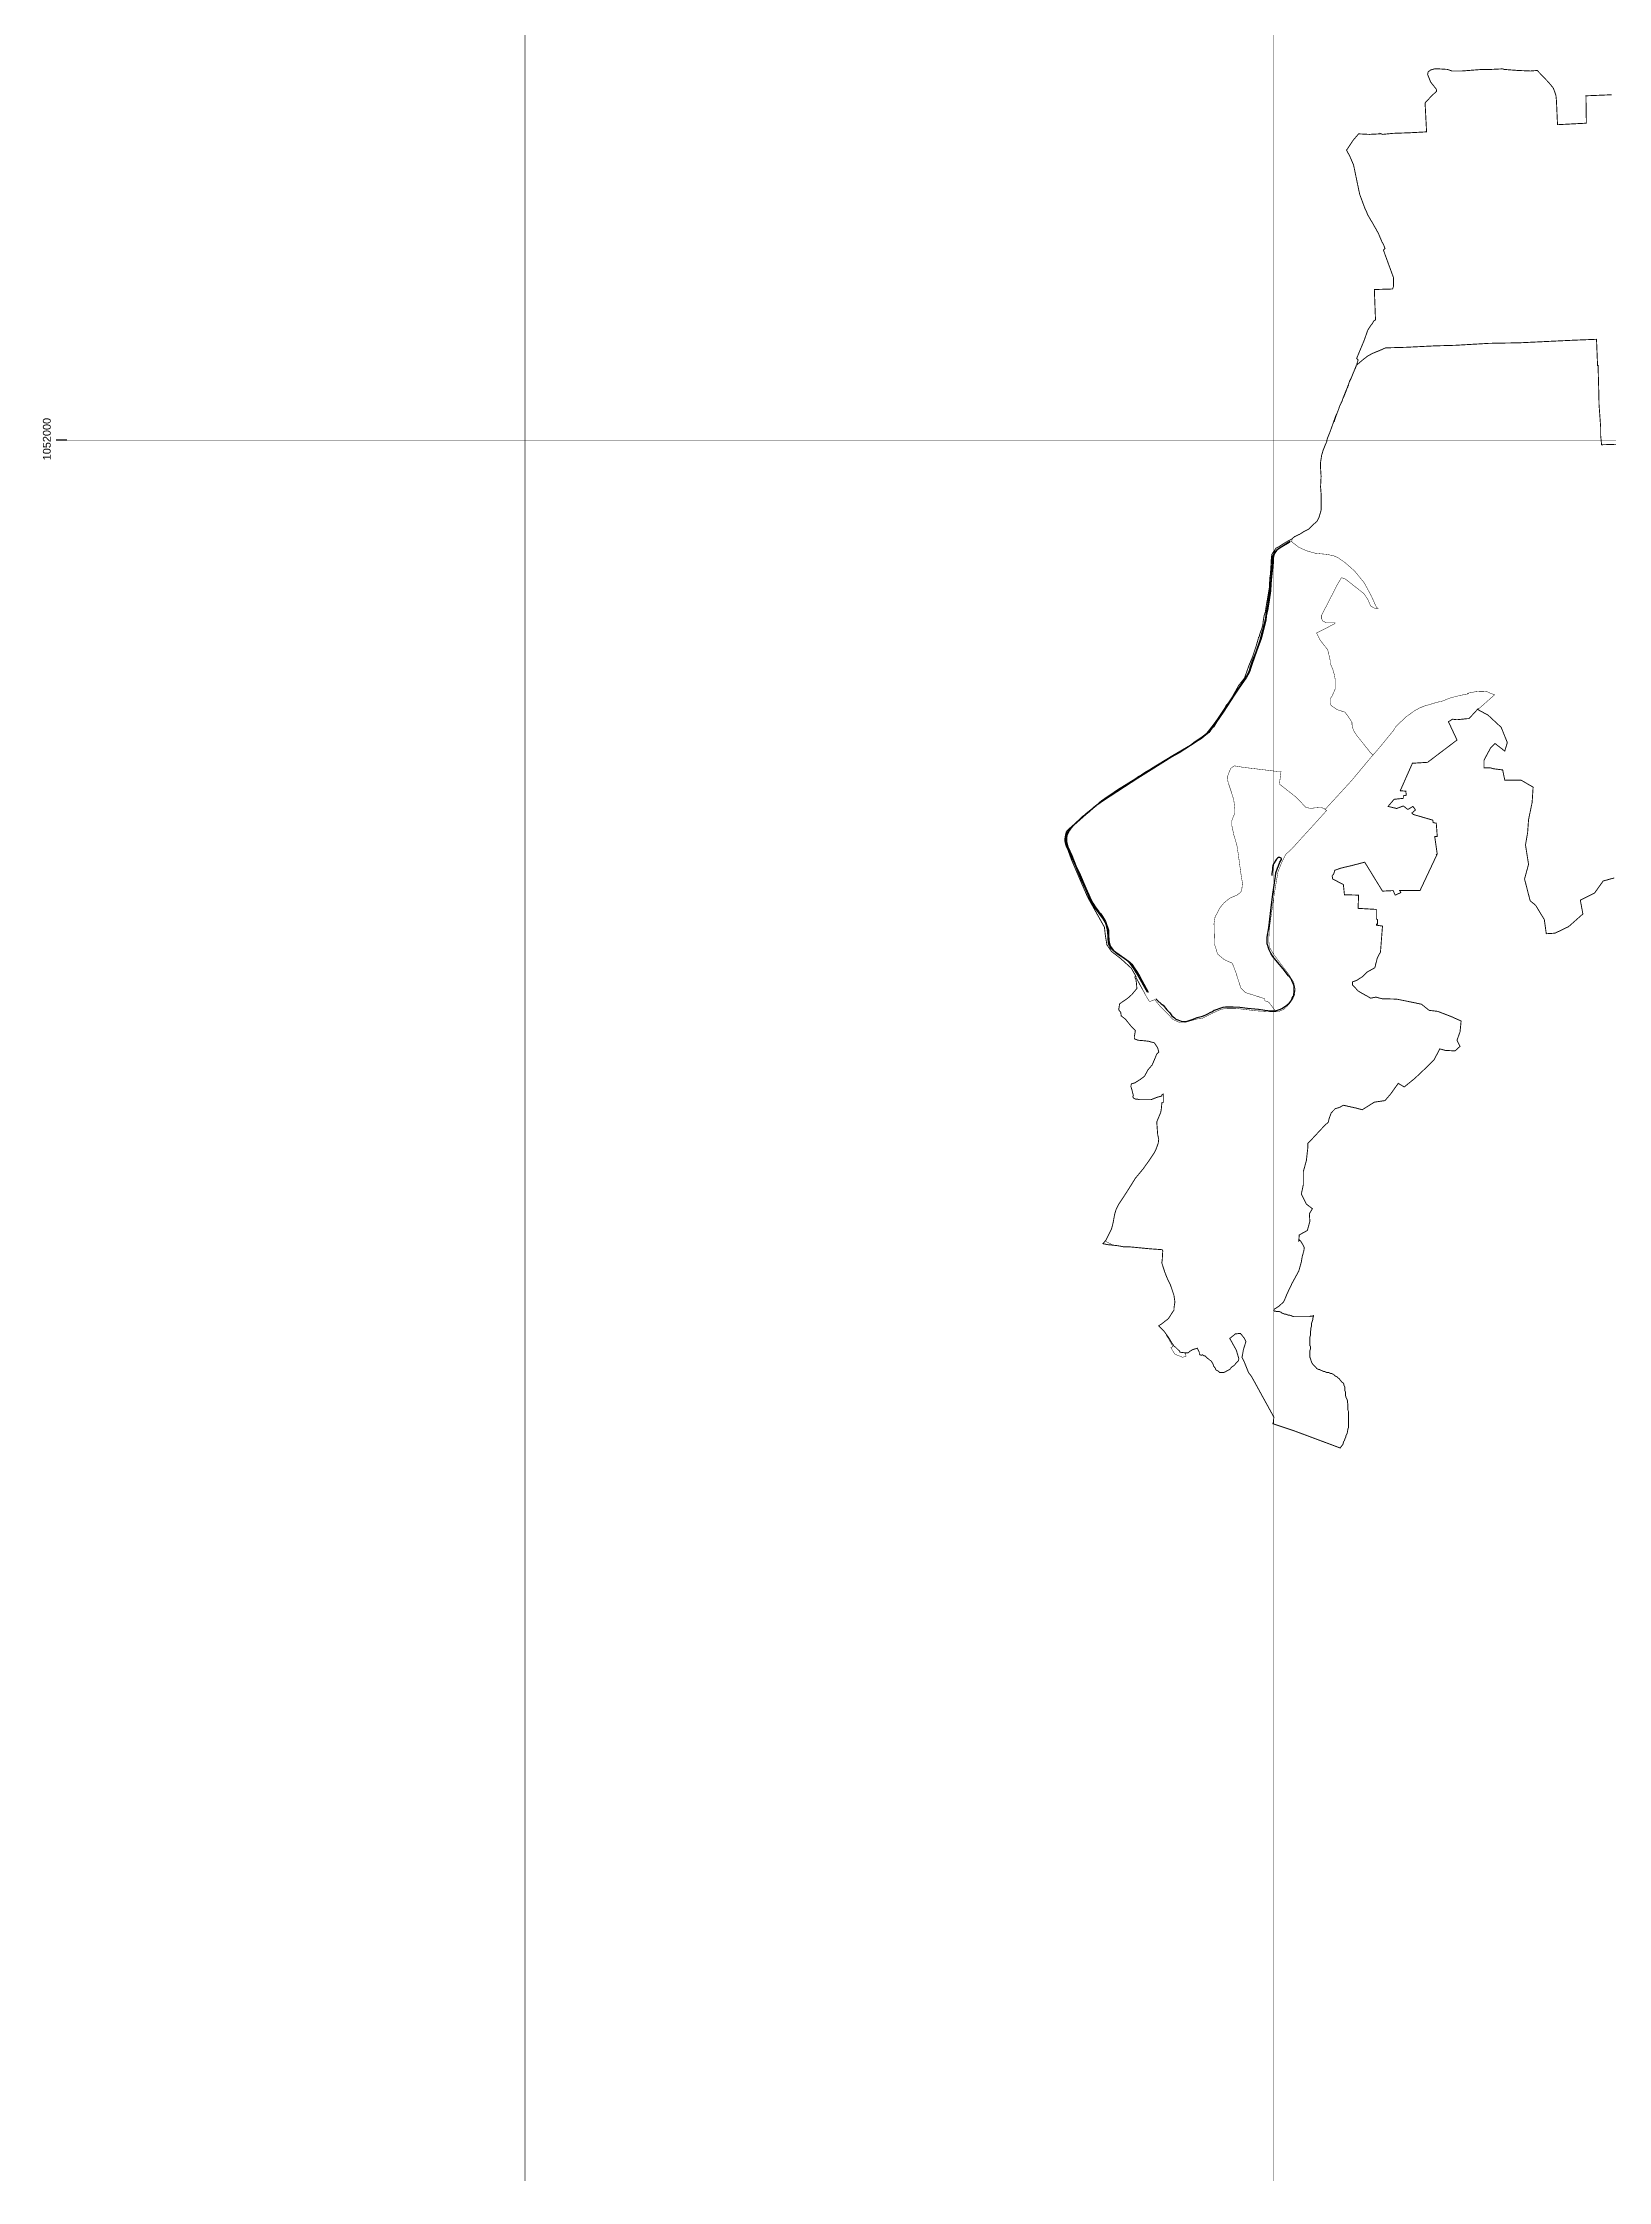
# Model space of a CAD drawing. Header units: millimetres. Extents: x -3588 to 75209, y -3737 to 38254.
# Drawn here: x -3244 to 937, y 14444 to 20156 of the extents above; entities that cross this region are included whole.
import ezdxf

# ---------------------------------------------------------------- set-up
doc = ezdxf.new("R2010")
doc.units = ezdxf.units.MM
for name, color, linetype in [('H', 250, 'Continuous'), ('P', 253, 'Continuous'), ('T', 7, 'Continuous')]:
    doc.layers.add(name, color=color, linetype=linetype)

msp = doc.modelspace()

# ---------------------------------------------------------------- hatches: boundary and pattern name
at = {"layer": 'H', "linetype": 'Continuous'}
msp.add_hatch(color=256, dxfattribs=at).paths.add_polyline_path([(-454.484, 18097.154), (-458.437, 18094.338), (-473.401, 18080.782), (-489.484, 18066.107), (-499.087, 18056.505), (-501.903, 18052.552), (-507.265, 18042.966), (-508.689, 18039.013), (-509.809, 18032.227), (-509.809, 18028.002), (-509.809, 18022.641), (-508.689, 18018.688), (-505.856, 18007.677), (-495.134, 17984.808), (-484.123, 17957.714), (-473.401, 17933.148), (-458.437, 17897.86), (-450.243, 17880.368), (-443.474, 17865.404), (-439.521, 17857.211), (-432.751, 17847.896), (-423.149, 17834.357), (-419.196, 17830.116), (-413.835, 17822.21), (-405.641, 17808.655), (-402.824, 17800.477), (-400.28, 17793.708), (-397.463, 17785.514), (-397.463, 17773.383), (-396.055, 17758.42), (-394.63, 17748.817), (-392.102, 17742.048), (-387.861, 17735.262), (-383.908, 17731.309), (-353.981, 17709.576), (-340.442, 17700.262), (-335.081, 17694.613), (-328.295, 17685.299), (-322.934, 17675.696), (-314.756, 17662.157), (-291.887, 17620.1), (-293.007, 17620.1), (-322.934, 17671.759), (-331.128, 17685.299), (-339.306, 17696.021), (-346.091, 17702.807), (-359.63, 17712.409), (-373.185, 17721.723), (-385.316, 17731.309), (-389.269, 17735.262), (-393.51, 17740.912), (-396.055, 17747.681), (-397.463, 17754.467), (-398.871, 17761.236), (-398.871, 17770.55), (-400.28, 17786.922), (-402.824, 17797.645), (-405.641, 17805.839), (-411.002, 17815.441), (-416.38, 17822.21), (-424.557, 17832.933), (-431.327, 17841.127), (-434.16, 17846.488), (-436.704, 17850.441), (-440.929, 17856.09), (-444.882, 17862.86), (-448.835, 17873.582), (-458.437, 17895.331), (-469.16, 17919.593), (-480.17, 17945.295), (-484.123, 17956.306), (-493.725, 17976.63), (-503.04, 17996.955), (-505.856, 18006.269), (-509.809, 18015.855), (-511.218, 18022.641), (-511.218, 18028.002), (-511.218, 18033.363), (-509.809, 18041.541), (-505.856, 18049.735), (-503.04, 18053.688), (-499.087, 18059.337), (-482.715, 18074.013), (-474.809, 18080.782), (-458.437, 18095.746), (-457.029, 18097.154), (-429.919, 18118.903), (-414.955, 18132.442), (-407.065, 18137.804), (-382.5, 18154.175), (-373.185, 18160.961), (-324.342, 18190.6), (-317.573, 18195.961), (-297.248, 18206.972), (-282.284, 18217.694), (-225.263, 18251.574), (-177.844, 18280.077), (-165.697, 18289.679), (-150.734, 18298.993), (-131.834, 18313.956), (-118.278, 18328.92), (-108.964, 18343.883), (-91.184, 18370.978), (-61.545, 18414.172), (-47.99, 18434.496), (-28.786, 18462.999), (-23.424, 18473.738), (-20.896, 18479.371), (-18.063, 18488.685), (-12.702, 18505.073), (-3.1, 18529.334), (7.623, 18560.67), (12.984, 18580.994), (17.225, 18595.686), (22.586, 18618.827), (23.995, 18628.429), (25.403, 18637.744), (26.539, 18645.921), (27.948, 18652.707), (32.189, 18681.21), (33.309, 18696.173), (36.141, 18715.09), (37.55, 18724.404), (38.958, 18746.137), (40.078, 18767.87), (40.078, 18777.472), (41.503, 18785.378), (44.319, 18791.027), (48.272, 18797.797), (53.634, 18803.158), (83.56, 18822.074), (86.377, 18823.483), (87.513, 18823.483), (86.377, 18822.074), (84.969, 18820.666), (66.052, 18809.944), (52.513, 18800.341), (46.864, 18793.556), (44.319, 18786.786), (42.911, 18784.242), (41.503, 18776.064), (41.503, 18771.823), (40.078, 18755.739), (38.958, 18737.959), (37.55, 18720.451), (36.141, 18709.728), (34.717, 18691.932), (30.764, 18662.293), (27.948, 18645.921), (27.948, 18644.513), (23.995, 18625.597), (22.586, 18613.466), (18.633, 18595.686), (11.864, 18571.408), (9.031, 18561.806), (0.853, 18540.345), (-7.341, 18515.795), (-15.246, 18492.926), (-18.063, 18484.748), (-19.471, 18480.507), (-22.016, 18473.738), (-28.786, 18461.591), (-50.535, 18429.135), (-61.545, 18412.763), (-91.184, 18368.161), (-108.964, 18342.475), (-114.325, 18332.873), (-116.87, 18328.92), (-125.048, 18319.318), (-129.289, 18313.956), (-142.844, 18303.234), (-149.614, 18297.585), (-157.519, 18292.223), (-177.844, 18278.668), (-209.179, 18259.752), (-228.08, 18249.029), (-283.693, 18213.741), (-318.981, 18192.008), (-411.002, 18132.442), (-425.966, 18121.432), (-431.327, 18117.479), (-454.484, 18097.154), (-454.484, 18097.154)])

# ---------------------------------------------------------------- linework, layer by layer
at = {"layer": 'P'}
for points, const_width in [([(-1955.969, 14444.355), (-1955.969, 23770.582)], 1.2), ([(44.031, 14444.355), (44.031, 23770.582)], 1.2), ([(946.513, 20017.28), (877.633, 20014.463), (878.769, 19941.342), (850.538, 19939.934), (803.103, 19937.389), (801.695, 19937.389), (798.878, 20000.908), (797.47, 20015.871), (790.685, 20034.788), (778.554, 20049.751), (747.507, 20082.207), (729.71, 20080.798), (695.847, 20082.207), (676.93, 20083.615), (659.422, 20085.023), (654.061, 20086.448), (625.558, 20085.023), (600.993, 20085.023), (546.788, 20080.798), (519.694, 20080.798), (515.741, 20082.207), (507.547, 20085.023), (484.694, 20086.448), (473.683, 20086.448), (462.96, 20083.615), (456.175, 20078.254), (454.767, 20071.484), (462.96, 20051.16), (477.908, 20032.243), (479.044, 20026.594), (466.897, 20015.871), (447.997, 19995.547), (451.95, 19918.201), (431.625, 19917.064), (404.515, 19915.656), (362.745, 19914.248), (334.227, 19911.415), (327.457, 19914.248), (327.457, 19912.839), (298.938, 19911.415), (270.436, 19912.839), (255.472, 19895.331), (239.389, 19870.766), (237.964, 19869.645), (246.158, 19854.682), (256.881, 19830.116), (262.242, 19804.43), (273.252, 19751.65), (286.808, 19714.954), (293.577, 19700.278), (293.577, 19698.854), (302.891, 19682.482), (307.132, 19675.712), (323.216, 19647.194), (332.818, 19624.34), (336.771, 19617.555), (341.012, 19606.544), (336.771, 19602.607), (341.012, 19590.461), (363.865, 19528.078), (363.865, 19506.345), (361.337, 19498.439), (312.494, 19497.031), (315.31, 19422.502), (315.31, 19415.732), (311.085, 19412.899), (307.132, 19406.13), (301.771, 19399.36), (294.986, 19388.622), (285.399, 19361.528), (265.075, 19312.684), (269.027, 19308.731), (265.075, 19295.192), (263.65, 19293.784), (263.65, 19292.359), (259.713, 19282.773), (258.289, 19278.82), (256.881, 19275.988), (251.519, 19262.449), (247.278, 19254.543), (244.75, 19247.757), (243.326, 19242.124), (241.917, 19239.579), (239.389, 19232.81), (236.556, 19224.616), (233.739, 19217.846), (231.195, 19211.061), (228.378, 19205.699), (225.833, 19197.521), (224.425, 19196.113), (223.001, 19192.16), (219.064, 19183.966), (217.64, 19178.605), (212.278, 19165.05), (209.462, 19159.689), (204.1, 19144.725), (194.498, 19117.631), (186.304, 19097.306), (185.184, 19090.537), (180.943, 19080.934), (175.582, 19067.379), (171.629, 19053.84), (168.812, 19034.924), (168.812, 19019.96), (170.221, 18998.227), (168.812, 18969.997), (170.221, 18952.217), (170.221, 18923.698), (170.221, 18907.614), (164.859, 18888.698), (159.21, 18877.687), (148.488, 18868.373), (137.765, 18857.363), (124.21, 18850.593), (111.791, 18842.399), (110.655, 18842.399), (99.644, 18837.038), (91.466, 18830.268), (83.56, 18826.315), (70.005, 18818.121), (57.586, 18809.944), (49.681, 18805.991), (44.031, 18797.797), (38.67, 18789.619), (37.262, 18777.472), (36.141, 18755.739), (34.717, 18735.414), (33.309, 18727.22), (31.9, 18700.126), (29.356, 18684.042), (23.707, 18651.571), (21.178, 18635.199), (18.345, 18627.021), (15.817, 18612.058), (14.392, 18599.911), (11.576, 18590.597), (6.215, 18575.633), (4.806, 18568.864), (3.382, 18568.864), (2.262, 18563.502), (-1.979, 18548.539), (-7.341, 18532.167), (-12.702, 18516.067), (-22.304, 18492.926), (-29.074, 18474.01), (-34.435, 18459.046), (-49.398, 18440.146), (-68.315, 18406.266), (-80.446, 18387.35), (-81.87, 18388.486), (-88.639, 18376.339), (-99.362, 18360.255), (-111.781, 18342.475), (-123.928, 18326.375), (-134.65, 18312.82), (-153.567, 18295.04), (-178.116, 18280.077), (-199.865, 18266.537), (-222.719, 18254.391), (-232.321, 18247.621), (-283.693, 18216.574), (-298.656, 18208.38), (-320.389, 18193.417), (-336.489, 18182.694), (-379.955, 18154.175), (-394.919, 18144.589), (-407.065, 18136.683), (-422.013, 18125.673), (-438.113, 18113.526), (-453.076, 18098.579), (-478.762, 18078.254)], 2.417), ([(-514.05, 18030.819), (-512.626, 18039.013), (-510.097, 18049.735), (-503.312, 18056.505), (-493.725, 18063.29), (-478.762, 18078.254), (-468.04, 18089.248), (-453.076, 18098.579), (-438.113, 18113.526), (-422.013, 18125.673), (-407.065, 18136.683), (-394.919, 18144.589), (-379.955, 18154.175), (-336.489, 18182.694), (-320.389, 18193.417), (-298.656, 18208.38), (-283.693, 18216.574), (-232.321, 18247.621), (-222.719, 18254.391), (-199.865, 18266.537), (-178.116, 18280.077), (-153.567, 18295.04), (-134.65, 18312.82), (-123.928, 18326.375), (-111.781, 18342.475), (-99.362, 18360.255), (-88.639, 18376.339), (-81.87, 18388.486), (-80.446, 18387.35), (-68.315, 18406.266), (-49.398, 18440.146), (-34.435, 18459.046), (-29.074, 18474.01), (-22.304, 18492.926), (-12.702, 18516.067), (-7.341, 18532.167), (-1.979, 18548.539), (2.262, 18563.502), (3.382, 18568.864), (4.806, 18568.864), (6.215, 18575.633), (11.576, 18590.597), (14.392, 18599.911), (15.817, 18612.058), (18.345, 18627.021), (21.178, 18635.199), (23.707, 18651.571), (29.356, 18684.042), (31.9, 18700.126), (33.309, 18727.22), (34.717, 18735.414), (36.141, 18755.739), (37.262, 18777.472), (38.67, 18789.619), (44.031, 18797.797), (49.681, 18805.991), (57.586, 18809.944), (70.005, 18818.121), (83.56, 18826.315), (91.466, 18830.268), (99.644, 18837.038), (110.655, 18842.399), (111.791, 18842.399), (124.21, 18850.593), (137.765, 18857.363), (148.488, 18868.373), (159.21, 18877.687), (164.859, 18888.698), (170.221, 18907.614), (170.221, 18923.698), (170.221, 18952.217), (168.812, 18969.997), (170.221, 18998.227), (168.812, 19019.96), (168.812, 19034.924), (171.629, 19053.84), (175.582, 19067.379), (180.943, 19080.934), (185.184, 19090.537), (186.304, 19097.306), (194.498, 19117.631), (204.1, 19144.725), (205.509, 19144.725), (208.053, 19152.919), (212.278, 19165.05), (217.64, 19178.605), (219.064, 19183.966), (223.001, 19192.16), (225.833, 19197.521), (228.378, 19205.699), (233.739, 19219.255), (239.389, 19232.81), (241.917, 19236.763), (241.917, 19239.579), (243.326, 19240.988), (243.326, 19242.124), (244.75, 19247.757), (250.111, 19258.496), (251.519, 19262.449), (254.064, 19269.218), (256.881, 19275.988), (258.289, 19278.82), (259.713, 19282.773), (263.65, 19290.951), (263.65, 19292.359), (263.65, 19293.784), (265.075, 19295.192), (281.158, 19308.731), (294.986, 19319.47), (307.132, 19326.239), (327.457, 19334.433), (342.421, 19341.203), (395.201, 19342.611), (475.091, 19346.564), (527.872, 19347.972), (620.181, 19353.334), (622.726, 19353.334), (701.48, 19354.758), (842.345, 19361.528), (905.863, 19364.072), (908.68, 19293.784), (910.104, 19293.784), (910.104, 19290.951), (911.513, 19239.579), (912.633, 19189.328), (916.874, 19129.762), (916.874, 19108.029), (919.418, 19082.343), (965.701, 19083.751)], 2.417), ([(-3179.405, 19094.49), (12021.226, 19094.49)], 1.2), ([(206.629, 18379.172), (212.278, 18374.931), (233.739, 18368.161), (241.917, 18357.423), (247.278, 18349.245), (252.928, 18339.931), (252.928, 18334.281), (255.472, 18323.559), (259.713, 18313.956), (267.603, 18303.234), (304.3, 18257.223), (308.541, 18254.391), (307.132, 18251.846), (252.928, 18186.647), (180.943, 18108.165), (179.535, 18110.709), (168.812, 18113.526), (151.304, 18112.118), (143.126, 18110.709), (129.571, 18113.526), (113.199, 18131.034), (103.885, 18140.636), (58.995, 18175.924), (63.236, 18209.788), (52.225, 18209.788), (-3.388, 18216.574), (-37.268, 18220.527), (-61.545, 18224.752), (-71.131, 18217.982), (-77.917, 18201.61), (-80.446, 18192.008), (-77.917, 18179.877), (-69.723, 18155.6), (-62.954, 18133.851), (-60.121, 18108.165), (-60.121, 18098.579), (-68.315, 18078.254), (-68.315, 18066.107), (-65.482, 18052.552), (-62.954, 18040.421), (-54.76, 18013.327), (-50.807, 17987.625), (-44.037, 17937.389), (-39.796, 17911.703), (-41.22, 17896.74), (-44.037, 17887.137), (-54.76, 17879.232), (-73.676, 17871.054), (-88.639, 17858.907), (-99.362, 17846.488), (-112.917, 17820.802), (-115.734, 17803.294), (-114.325, 17747.681), (-106.132, 17721.995), (-88.639, 17707.032), (-66.906, 17697.445), (-57.592, 17673.168), (-44.037, 17631.11), (-38.388, 17625.733), (-31.618, 17618.963), (19.754, 17602.591), (19.754, 17597.23), (30.492, 17593.277), (48.272, 17570.136), (49.681, 17567.591), (41.503, 17567.591), (-1.979, 17570.136), (-58.713, 17576.905), (-80.446, 17576.905), (-96.817, 17574.361), (-121.095, 17563.35), (-148.205, 17549.811), (-161.744, 17548.387), (-194.216, 17539.073), (-207.755, 17539.073), (-225.551, 17547.267), (-240.515, 17563.35), (-260.839, 17583.675), (-274.379, 17600.047), (-287.934, 17594.686), (-294.703, 17605.408), (-336.489, 17683.89), (-364.992, 17709.864), (-389.557, 17728.781), (-401.688, 17746.273), (-405.641, 17769.43), (-408.474, 17793.708), (-453.076, 17873.582), (-470.856, 17914.232), (-496.542, 17974.086), (-505.856, 17999.772), (-511.506, 18011.902), (-514.05, 18022.641), (-512.626, 18039.013), (-510.097, 18049.735), (-503.312, 18056.505), (-493.725, 18063.29), (-478.762, 18078.254), (-468.04, 18089.248), (-453.076, 18098.579), (-438.113, 18113.526), (-422.013, 18125.673), (-407.065, 18136.683), (-394.919, 18144.589), (-379.955, 18154.175), (-336.489, 18182.694), (-320.389, 18193.417), (-298.656, 18208.38), (-283.693, 18216.574), (-232.321, 18247.621), (-222.719, 18254.391), (-199.865, 18266.537), (-178.116, 18280.077), (-153.567, 18295.04), (-134.65, 18312.82), (-123.928, 18326.375), (-111.781, 18342.475), (-99.362, 18360.255), (-88.639, 18376.339), (-81.87, 18388.486), (-80.446, 18387.35), (-68.315, 18406.266), (-49.398, 18440.146), (-34.435, 18459.046), (-29.074, 18474.01), (-22.304, 18492.926), (-12.702, 18516.067), (-7.341, 18532.167), (-1.979, 18548.539), (2.262, 18563.502), (3.382, 18568.864), (4.806, 18568.864), (6.215, 18575.633), (11.576, 18590.597), (14.392, 18599.911), (15.817, 18612.058), (18.345, 18627.021), (21.178, 18635.199), (23.707, 18651.571), (29.356, 18684.042), (31.9, 18700.126), (33.309, 18727.22), (34.717, 18735.414), (36.141, 18755.739), (37.262, 18777.472), (38.67, 18789.619), (44.031, 18797.797), (49.681, 18805.991), (57.586, 18809.944), (70.005, 18818.121), (83.56, 18826.315), (91.466, 18830.268), (92.875, 18828.844), (91.466, 18823.483), (110.655, 18808.519), (130.979, 18799.205), (155.257, 18792.435), (185.184, 18789.619), (204.1, 18785.666), (216.231, 18780.289), (235.148, 18766.75), (259.713, 18745.016), (285.399, 18713.681), (304.3, 18678.665), (317.855, 18648.754), (322.096, 18644.801), (312.494, 18645.921), (302.891, 18651.571), (294.986, 18669.079), (285.399, 18684.042), (259.713, 18704.367), (233.739, 18724.692), (224.425, 18727.22), (213.415, 18708.32), (171.629, 18627.021), (171.629, 18617.691), (174.173, 18612.058), (183.776, 18606.696), (199.859, 18606.696), (208.053, 18606.696), (206.629, 18604.152), (158.09, 18579.586), (167.404, 18560.67), (187.729, 18534.984), (190.545, 18523.973), (194.498, 18506.481), (194.498, 18498.287), (201.268, 18483.324), (205.509, 18468.648), (208.053, 18455.093), (208.053, 18438.721), (208.053, 18430.544), (204.1, 18421.229), (199.859, 18411.627), (194.498, 18403.449), (194.498, 18398.072), (194.498, 18391.302), (197.315, 18385.941), (206.629, 18379.172)], 1.2), ([(-407.065, 16955.017), (-404.233, 16957.85), (-397.463, 16971.389), (-389.557, 16987.489), (-385.316, 17003.861), (-381.363, 17025.594), (-377.138, 17040.269), (-369.233, 17055.232), (-355.677, 17075.557), (-346.091, 17090.521), (-339.306, 17101.243), (-325.766, 17122.992), (-305.442, 17147.542), (-289.054, 17170.411), (-275.515, 17190.736), (-270.154, 17201.746), (-264.792, 17216.422), (-263.368, 17227.432), (-266.201, 17239.563), (-268.729, 17273.443), (-258.007, 17299.129), (-256.598, 17307.323), (-255.19, 17322.286), (-255.19, 17324.815), (-252.646, 17324.815), (-251.237, 17326.239), (-251.237, 17329.056), (-251.237, 17347.972), (-254.054, 17346.564), (-255.19, 17342.611), (-270.154, 17338.37), (-283.693, 17333.009), (-286.525, 17333.009), (-290.478, 17333.009), (-297.248, 17333.009), (-302.609, 17333.009), (-305.442, 17333.009), (-309.379, 17333.009), (-315.028, 17333.009), (-320.389, 17334.417), (-325.766, 17334.417), (-328.583, 17335.826), (-331.128, 17337.234), (-332.536, 17341.187), (-331.128, 17344.019), (-332.536, 17349.381), (-333.944, 17354.742), (-336.489, 17364.344), (-337.897, 17368.297), (-336.489, 17375.067), (-331.128, 17376.475), (-327.175, 17377.883), (-312.211, 17387.213), (-301.489, 17395.391), (-291.887, 17412.899), (-281.164, 17425.318), (-272.97, 17444.235), (-268.729, 17454.957), (-263.368, 17460.318), (-266.201, 17471.329), (-271.562, 17479.507), (-275.515, 17484.884), (-290.478, 17488.837), (-301.489, 17490.245), (-318.981, 17491.654), (-328.583, 17495.607), (-328.583, 17500.968), (-325.766, 17517.34), (-335.353, 17526.942), (-352.861, 17548.387), (-363.583, 17556.581), (-364.992, 17566.183), (-370.353, 17572.953), (-367.824, 17589.036), (-346.091, 17604), (-335.353, 17613.602), (-321.814, 17629.686), (-322.934, 17644.649), (-324.342, 17654.251), (-325.766, 17655.66), (-324.342, 17656.796), (-322.934, 17656.796), (-316.164, 17643.241), (-308.258, 17629.686), (-294.703, 17605.408), (-287.934, 17594.686), (-274.379, 17600.047), (-260.839, 17583.675), (-240.515, 17563.35), (-225.551, 17547.267), (-207.755, 17539.073), (-194.216, 17539.073), (-161.744, 17548.387), (-148.205, 17549.811), (-121.095, 17563.35), (-96.817, 17574.361), (-80.446, 17576.905), (-58.713, 17576.905), (-1.979, 17570.136), (41.503, 17567.591), (49.681, 17567.591), (57.586, 17568.712), (71.142, 17574.361), (79.319, 17582.267), (88.922, 17593.277), (94.283, 17601.455), (99.644, 17613.602), (101.053, 17628.565), (97.116, 17646.058), (84.681, 17666.382), (63.236, 17694.901), (42.911, 17721.995), (31.9, 17740.912), (30.492, 17759.828), (31.9, 17788.331), (36.141, 17819.394), (44.031, 17875.007), (49.681, 17908.87), (55.042, 17941.342), (65.78, 17968.436), (75.367, 17987.625), (92.875, 18003.725), (116.016, 18029.41), (147.079, 18063.29), (172.765, 18091.793), (185.184, 18105.348), (180.943, 18108.165), (252.928, 18186.647), (307.132, 18251.846), (308.541, 18254.391), (308.541, 18252.982), (326.049, 18273.307), (362.745, 18318.197), (370.651, 18330.328), (381.662, 18341.051), (390.976, 18349.245), (397.745, 18356.014), (420.887, 18372.386), (433.034, 18379.172), (446.573, 18384.533), (460.128, 18388.486), (479.044, 18394.119), (490.055, 18396.664), (495.416, 18398.072), (515.741, 18406.266), (542.835, 18413.035), (563.16, 18416.988), (561.751, 18418.397), (567.113, 18419.821), (580.668, 18422.35), (594.223, 18423.774), (603.809, 18423.774), (614.548, 18422.35), (622.726, 18418.397), (633.736, 18414.444), (588.846, 18374.931), (588.846, 18376.339), (571.354, 18357.423), (564.584, 18350.653), (560.343, 18350.653), (533.249, 18347.836), (521.102, 18349.245), (510.379, 18342.475), (533.249, 18293.632), (454.767, 18234.066), (414.117, 18231.521), (381.662, 18158.128), (396.609, 18157.008), (397.745, 18145.998), (389.84, 18144.589), (389.84, 18137.804), (365.274, 18135.275), (349.19, 18116.359), (372.059, 18110.709), (389.84, 18117.479), (401.986, 18108.165), (415.525, 18116.359), (422.311, 18106.756), (412.709, 18098.579), (416.934, 18094.626), (468.322, 18079.662), (469.73, 18072.877), (477.908, 18071.468), (480.453, 18036.18), (473.683, 18036.18), (480.453, 17988.761), (477.908, 17987.625), (479.044, 17986.216), (434.442, 17891.378), (399.154, 17891.378), (380.237, 17891.378), (383.07, 17886.001), (368.106, 17879.232), (362.745, 17891.378), (334.227, 17889.954), (286.808, 17967.3), (250.111, 17957.714), (232.603, 17953.761), (221.592, 17950.928), (206.629, 17945.567), (204.1, 17935.981), (199.859, 17930.604), (201.268, 17922.426), (229.786, 17907.462), (232.603, 17880.368), (270.436, 17879.232), (269.027, 17843.943), (317.855, 17841.127), (317.855, 17815.441), (320.687, 17814.032), (320.687, 17801.886), (317.855, 17801.886), (317.855, 17799.069), (334.227, 17796.524), (328.865, 17727.356), (320.687, 17712.409), (316.446, 17696.309), (313.902, 17685.299), (301.771, 17678.529), (292.169, 17673.168), (280.038, 17661.021), (265.075, 17651.435), (254.064, 17647.482), (254.064, 17639.288), (262.242, 17631.11), (267.603, 17624.324), (278.614, 17617.555), (293.577, 17609.361), (302.891, 17604), (316.446, 17606.832), (332.818, 17602.591), (372.059, 17601.455), (405.923, 17594.686), (438.395, 17587.916), (458.72, 17571.544), (481.861, 17568.712), (517.149, 17555.172), (544.259, 17543.026), (541.427, 17514.523), (533.249, 17491.654), (541.427, 17475.282), (527.872, 17463.135), (502.186, 17464.559), (487.222, 17468.512), (472.275, 17439.994), (447.997, 17415.716), (420.887, 17390.03), (392.384, 17366.889), (376.284, 17376.475), (355.96, 17347.972), (341.012, 17330.464), (312.494, 17326.239), (280.038, 17305.915), (265.075, 17310.14), (229.786, 17318.045), (220.184, 17312.684), (216.231, 17311.276), (208.053, 17308.731), (197.315, 17297.721), (191.954, 17283.045), (189.137, 17272.035), (180.943, 17265.265), (147.079, 17228.841), (134.932, 17216.422), (134.932, 17205.699), (130.979, 17170.411), (122.802, 17140.772), (122.802, 17105.484), (117.44, 17080.918), (130.979, 17053.824), (147.079, 17041.693), (138.885, 17028.138), (140.294, 17007.813), (133.524, 16983.536), (111.791, 16971.389), (110.655, 16955.017), (113.199, 16957.85), (117.44, 16952.489), (121.377, 16945.703), (125.33, 16937.525), (124.21, 16929.331), (119.969, 16914.368), (118.561, 16906.19), (117.44, 16899.42), (110.655, 16875.143), (101.053, 16857.635), (92.875, 16842.671), (79.319, 16814.169), (72.55, 16797.797), (70.005, 16792.419), (56.466, 16780.289), (45.456, 16773.519), (44.031, 16770.686), (44.031, 16769.566), (45.456, 16768.142), (48.272, 16768.142), (52.225, 16766.734), (55.042, 16766.734), (58.995, 16766.734), (61.827, 16765.325), (63.236, 16765.325), (65.78, 16762.781), (70.005, 16761.372), (72.55, 16759.964), (76.791, 16759.964), (79.319, 16758.556), (83.56, 16757.147), (86.105, 16757.147), (90.33, 16756.011), (92.875, 16754.603), (97.116, 16753.194), (99.644, 16753.194), (102.477, 16753.194), (105.005, 16753.194), (109.246, 16753.194), (113.199, 16753.194), (116.016, 16753.194), (119.969, 16753.194), (121.377, 16753.194), (124.21, 16753.194), (128.163, 16753.194), (130.979, 16753.194), (134.932, 16753.194), (137.765, 16753.194), (140.294, 16753.194), (141.702, 16754.603), (144.535, 16754.603), (147.079, 16754.603), (149.896, 16756.011), (149.896, 16754.603), (148.488, 16750.362), (148.488, 16746.409), (147.079, 16742.456), (145.655, 16738.231), (144.535, 16734.278), (144.535, 16731.445), (144.535, 16727.492), (143.126, 16723.267), (143.126, 16717.906), (141.702, 16713.953), (141.702, 16711.121), (141.702, 16708.592), (141.702, 16702.943), (140.294, 16698.99), (140.294, 16696.173), (140.294, 16693.629), (140.294, 16686.843), (140.294, 16684.026), (140.294, 16680.073), (140.294, 16678.665), (140.294, 16675.848), (141.702, 16673.304), (141.702, 16669.063), (141.702, 16666.518), (140.294, 16662.293), (140.294, 16659.749), (140.294, 16656.932), (140.294, 16654.387), (140.294, 16650.146), (140.294, 16648.738), (140.294, 16644.785), (141.702, 16641.969), (143.126, 16636.607), (144.535, 16632.654), (145.655, 16629.822), (148.488, 16625.869), (155.257, 16619.099), (156.665, 16617.691), (158.09, 16614.874), (160.618, 16613.738), (163.451, 16612.33), (165.98, 16612.33), (167.404, 16610.921), (171.629, 16609.497), (174.173, 16608.089), (176.99, 16606.968), (179.535, 16606.968), (182.351, 16605.544), (185.184, 16604.136), (187.729, 16604.136), (190.545, 16604.136), (193.09, 16602.727), (195.907, 16601.319), (198.739, 16601.319), (201.268, 16600.183), (205.509, 16597.366), (208.053, 16594.55), (210.87, 16593.413), (213.415, 16592.005), (214.823, 16590.597), (216.231, 16589.172), (219.064, 16587.764), (220.184, 16585.219), (223.001, 16582.403), (224.425, 16579.858), (229.786, 16575.633), (231.195, 16573.089), (231.195, 16570.272), (232.603, 16567.439), (233.739, 16564.895), (233.739, 16560.67), (233.739, 16558.125), (233.739, 16555.308), (235.148, 16552.764), (235.148, 16549.947), (235.148, 16547.115), (235.148, 16545.994), (235.148, 16543.162), (236.556, 16540.345), (236.556, 16537.8), (237.964, 16534.984), (239.389, 16532.439), (240.509, 16529.623), (240.509, 16526.79), (240.509, 16524.245), (241.917, 16520.02), (241.917, 16516.067), (241.917, 16512.114), (241.917, 16507.873), (241.917, 16503.921), (243.326, 16499.696), (243.326, 16497.151), (243.326, 16494.334), (243.326, 16491.79), (243.326, 16488.973), (243.326, 16485.02), (243.326, 16480.779), (243.326, 16478.235), (243.326, 16475.418), (243.326, 16474.01), (243.326, 16471.465), (243.326, 16468.648), (243.326, 16465.816), (243.326, 16463.271), (243.326, 16457.91), (243.326, 16456.502), (241.917, 16453.685), (241.917, 16451.14), (240.509, 16446.899), (240.509, 16444.371), (239.389, 16440.13), (237.964, 16437.585), (236.556, 16434.769), (236.556, 16431.952), (235.148, 16429.407), (233.739, 16426.575), (232.603, 16422.622), (229.786, 16418.397), (229.786, 16417.26), (228.378, 16411.627), (225.833, 16409.083), (224.425, 16406.25), (221.592, 16403.721), (221.592, 16402.297), (98.236, 16448.324), (41.503, 16467.224), (42.911, 16472.601), (44.031, 16485.02), (-15.519, 16593.413), (-23.712, 16604.136), (-24.833, 16606.968), (-34.435, 16631.246), (-41.22, 16644.785), (-39.796, 16650.146), (-37.268, 16665.11), (-30.482, 16686.843), (-34.435, 16695.037), (-45.157, 16708.592), (-58.713, 16707.168), (-73.676, 16695.037), (-56.168, 16663.702), (-49.398, 16640.832), (-50.807, 16635.199), (-53.351, 16632.654), (-57.592, 16628.413), (-61.545, 16623.052), (-68.315, 16619.099), (-73.676, 16612.33), (-81.87, 16608.089), (-85.807, 16605.544), (-90.048, 16604.136), (-94.001, 16604.136), (-100.77, 16604.136), (-105.011, 16608.089), (-110.373, 16610.921), (-112.917, 16616.283), (-117.142, 16621.644), (-118.566, 16627.293), (-121.095, 16631.246), (-123.928, 16635.199), (-126.456, 16636.607), (-129.289, 16639.424), (-133.242, 16641.969), (-137.467, 16646.194), (-140.011, 16648.738), (-142.844, 16648.738), (-146.781, 16651.571), (-149.614, 16650.146), (-152.43, 16651.571), (-153.567, 16651.571), (-154.975, 16654.387), (-154.975, 16658.34), (-160.336, 16669.063), (-172.755, 16665.11), (-179.541, 16661.157), (-184.902, 16656.932), (-190.263, 16656.932), (-193.08, 16656.932), (-190.263, 16647.618), (-199.865, 16644.785), (-220.19, 16652.979), (-230.912, 16670.471), (-225.551, 16673.304), (-237.682, 16695.037), (-243.043, 16702.943), (-241.635, 16702.943), (-243.043, 16705.759), (-249.829, 16715.362), (-255.19, 16720.723), (-263.368, 16728.917), (-255.19, 16734.278), (-248.405, 16739.639), (-237.682, 16747.817), (-228.08, 16762.781), (-222.719, 16770.686), (-222.719, 16776.336), (-220.19, 16792.419), (-222.719, 16810.216), (-228.08, 16826.299), (-232.321, 16838.446), (-239.09, 16851.985), (-243.043, 16861.588), (-247.284, 16872.31), (-255.19, 16896.876), (-254.054, 16905.054), (-252.646, 16929.331), (-254.054, 16932.164), (-289.054, 16934.692), (-317.573, 16937.525), (-344.667, 16940.07), (-358.222, 16940.07), (-373.185, 16942.886), (-388.149, 16944.295), (-388.149, 16945.703), (-407.065, 16955.017)], 1.2), ([(953.282, 17925.242), (923.643, 17917.064), (900.502, 17884.593), (862.669, 17865.676), (869.455, 17828.98), (831.334, 17795.116), (794.926, 17777.608), (771.768, 17776.2), (766.407, 17814.032), (743.266, 17852.137), (728.59, 17864.268), (713.627, 17922.426), (724.349, 17961.667), (716.171, 18013.327), (721.805, 18045.782), (724.349, 18081.07), (733.951, 18127.081), (736.496, 18167.731), (704.024, 18186.647), (660.83, 18186.647), (655.197, 18213.741), (632.328, 18216.574), (622.726, 18219.102), (605.233, 18219.102), (605.233, 18239.427), (622.726, 18272.171), (634.872, 18284.318), (660.83, 18263.993), (667.616, 18286.862), (651.244, 18327.512), (615.956, 18360.255), (588.846, 18374.931), (588.846, 18376.339), (571.354, 18357.423), (564.584, 18350.653), (560.343, 18350.653), (533.249, 18347.836), (521.102, 18349.245), (510.379, 18342.475), (533.249, 18293.632), (454.767, 18234.066), (414.117, 18231.521), (381.662, 18158.128), (396.609, 18157.008), (397.745, 18145.998), (389.84, 18144.589), (389.84, 18137.804), (365.274, 18135.275), (349.19, 18116.359), (372.059, 18110.709), (389.84, 18117.479), (401.986, 18108.165), (415.525, 18116.359), (422.311, 18106.756), (412.709, 18098.579), (416.934, 18094.626), (468.322, 18079.662), (469.73, 18072.877), (477.908, 18071.468), (480.453, 18036.18), (473.683, 18036.18), (480.453, 17988.761), (477.908, 17987.625), (479.044, 17986.216), (434.442, 17891.378), (399.154, 17891.378), (380.237, 17891.378), (383.07, 17886.001), (368.106, 17879.232), (362.745, 17891.378), (334.227, 17889.954), (286.808, 17967.3), (250.111, 17957.714), (232.603, 17953.761), (221.592, 17950.928), (206.629, 17945.567), (204.1, 17935.981), (199.859, 17930.604), (201.268, 17922.426), (229.786, 17907.462), (232.603, 17880.368), (270.436, 17879.232), (269.027, 17843.943), (317.855, 17841.127), (317.855, 17815.441), (320.687, 17814.032), (320.687, 17801.886), (317.855, 17801.886), (317.855, 17799.069), (334.227, 17796.524), (328.865, 17727.356), (320.687, 17712.409), (316.446, 17696.309), (313.902, 17685.299), (301.771, 17678.529), (292.169, 17673.168), (280.038, 17661.021), (265.075, 17651.435), (254.064, 17647.482), (254.064, 17639.288), (262.242, 17631.11), (267.603, 17624.324), (278.614, 17617.555), (293.577, 17609.361), (302.891, 17604), (316.446, 17606.832), (332.818, 17602.591), (372.059, 17601.455), (405.923, 17594.686), (438.395, 17587.916), (458.72, 17571.544), (481.861, 17568.712), (517.149, 17555.172), (544.259, 17543.026), (541.427, 17514.523), (533.249, 17491.654), (541.427, 17475.282), (527.872, 17463.135), (502.186, 17464.559), (487.222, 17468.512), (472.275, 17439.994), (447.997, 17415.716), (420.887, 17390.03), (392.384, 17366.889), (376.284, 17376.475), (355.96, 17347.972), (341.012, 17330.464), (312.494, 17326.239), (280.038, 17305.915), (265.075, 17310.14), (229.786, 17318.045), (220.184, 17312.684), (216.231, 17311.276), (208.053, 17308.731), (197.315, 17297.721), (191.954, 17283.045), (189.137, 17272.035), (180.943, 17265.265), (147.079, 17228.841), (134.932, 17216.422), (134.932, 17205.699), (130.979, 17170.411), (122.802, 17140.772), (122.802, 17105.484), (117.44, 17080.918), (130.979, 17053.824), (147.079, 17041.693), (138.885, 17028.138), (140.294, 17007.813), (133.524, 16983.536), (111.791, 16971.389), (110.655, 16955.017), (113.199, 16957.85), (117.44, 16952.489), (121.377, 16945.703), (125.33, 16937.525), (124.21, 16929.331), (119.969, 16914.368), (118.561, 16906.19), (117.44, 16899.42), (110.655, 16875.143), (101.053, 16857.635), (92.875, 16842.671), (79.319, 16814.169), (72.55, 16797.797), (70.005, 16792.419), (56.466, 16780.289), (45.456, 16773.519), (44.031, 16770.686), (44.031, 16769.566), (45.456, 16768.142), (48.272, 16768.142), (52.225, 16766.734), (55.042, 16766.734), (58.995, 16766.734), (61.827, 16765.325), (63.236, 16765.325), (65.78, 16762.781), (70.005, 16761.372), (72.55, 16759.964), (76.791, 16759.964), (79.319, 16758.556), (83.56, 16757.147), (86.105, 16757.147), (90.33, 16756.011), (92.875, 16754.603), (97.116, 16753.194), (99.644, 16753.194), (102.477, 16753.194), (105.005, 16753.194), (109.246, 16753.194), (113.199, 16753.194), (116.016, 16753.194), (119.969, 16753.194), (121.377, 16753.194), (124.21, 16753.194), (128.163, 16753.194), (130.979, 16753.194), (134.932, 16753.194), (137.765, 16753.194), (140.294, 16753.194), (141.702, 16754.603), (144.535, 16754.603), (147.079, 16754.603), (149.896, 16756.011), (149.896, 16754.603), (148.488, 16750.362), (148.488, 16746.409), (147.079, 16742.456), (145.655, 16738.231), (144.535, 16734.278), (144.535, 16731.445), (144.535, 16727.492), (143.126, 16723.267), (143.126, 16717.906), (141.702, 16713.953), (141.702, 16711.121), (141.702, 16708.592), (141.702, 16702.943), (140.294, 16698.99), (140.294, 16696.173), (140.294, 16693.629), (140.294, 16686.843), (140.294, 16684.026), (140.294, 16680.073), (140.294, 16678.665), (140.294, 16675.848), (141.702, 16673.304), (141.702, 16669.063), (141.702, 16666.518), (140.294, 16662.293), (140.294, 16659.749), (140.294, 16656.932), (140.294, 16654.387), (140.294, 16650.146), (140.294, 16648.738), (140.294, 16644.785), (141.702, 16641.969), (143.126, 16636.607), (144.535, 16632.654), (145.655, 16629.822), (148.488, 16625.869), (155.257, 16619.099), (156.665, 16617.691), (158.09, 16614.874), (160.618, 16613.738), (163.451, 16612.33), (165.98, 16612.33), (167.404, 16610.921), (171.629, 16609.497), (174.173, 16608.089), (176.99, 16606.968), (179.535, 16606.968), (182.351, 16605.544), (185.184, 16604.136), (187.729, 16604.136), (190.545, 16604.136), (193.09, 16602.727), (195.907, 16601.319), (198.739, 16601.319), (201.268, 16600.183), (205.509, 16597.366), (208.053, 16594.55), (210.87, 16593.413), (213.415, 16592.005), (214.823, 16590.597), (216.231, 16589.172), (219.064, 16587.764), (220.184, 16585.219), (223.001, 16582.403), (224.425, 16579.858), (229.786, 16575.633), (231.195, 16573.089), (231.195, 16570.272), (232.603, 16567.439), (233.739, 16564.895), (233.739, 16560.67), (233.739, 16558.125), (233.739, 16555.308), (235.148, 16552.764), (235.148, 16549.947), (235.148, 16547.115), (235.148, 16545.994), (235.148, 16543.162), (236.556, 16540.345), (236.556, 16537.8), (237.964, 16534.984), (239.389, 16532.439), (240.509, 16529.623), (240.509, 16526.79), (240.509, 16524.245), (241.917, 16520.02), (241.917, 16516.067), (241.917, 16512.114), (241.917, 16507.873), (241.917, 16503.921), (243.326, 16499.696), (243.326, 16497.151), (243.326, 16494.334), (243.326, 16491.79), (243.326, 16488.973), (243.326, 16485.02), (243.326, 16480.779), (243.326, 16478.235), (243.326, 16475.418), (243.326, 16474.01), (243.326, 16471.465), (243.326, 16468.648), (243.326, 16465.816), (243.326, 16463.271), (243.326, 16457.91), (243.326, 16456.502), (241.917, 16453.685), (241.917, 16451.14), (240.509, 16446.899), (240.509, 16444.371), (239.389, 16440.13), (237.964, 16437.585), (236.556, 16434.769), (236.556, 16431.952), (235.148, 16429.407), (233.739, 16426.575), (232.603, 16422.622), (229.786, 16418.397), (229.786, 16417.26), (228.378, 16411.627), (225.833, 16409.083), (224.425, 16406.25), (221.592, 16403.721), (221.592, 16402.297), (98.236, 16448.324), (41.503, 16467.224), (42.911, 16472.601), (44.031, 16485.02), (-15.519, 16593.413), (-23.712, 16604.136), (-24.833, 16606.968), (-34.435, 16631.246), (-41.22, 16644.785), (-39.796, 16650.146), (-37.268, 16665.11), (-30.482, 16686.843), (-34.435, 16695.037), (-45.157, 16708.592), (-58.713, 16707.168), (-73.676, 16695.037), (-56.168, 16663.702), (-49.398, 16640.832), (-50.807, 16635.199), (-53.351, 16632.654), (-57.592, 16628.413), (-61.545, 16623.052), (-68.315, 16619.099), (-73.676, 16612.33), (-81.87, 16608.089), (-85.807, 16605.544), (-90.048, 16604.136), (-94.001, 16604.136), (-100.77, 16604.136), (-105.011, 16608.089), (-110.373, 16610.921), (-112.917, 16616.283), (-117.142, 16621.644), (-118.566, 16627.293), (-121.095, 16631.246), (-123.928, 16635.199), (-126.456, 16636.607), (-129.289, 16639.424), (-133.242, 16641.969), (-137.467, 16646.194), (-140.011, 16648.738), (-142.844, 16648.738), (-146.781, 16651.571), (-149.614, 16650.146), (-152.43, 16651.571), (-153.567, 16651.571), (-154.975, 16654.387), (-154.975, 16658.34), (-160.336, 16669.063), (-172.755, 16665.11), (-179.541, 16661.157), (-184.902, 16656.932), (-190.263, 16656.932), (-195.624, 16656.932), (-206.635, 16658.34), (-207.755, 16661.157), (-213.404, 16666.518), (-218.766, 16671.896), (-222.719, 16674.712), (-224.143, 16677.257), (-228.08, 16682.618), (-233.729, 16692.22), (-239.09, 16700.398), (-243.043, 16705.759), (-249.829, 16715.362), (-255.19, 16720.723), (-263.368, 16728.917), (-255.19, 16734.278), (-248.405, 16739.639), (-237.682, 16747.817), (-228.08, 16762.781), (-222.719, 16770.686), (-222.719, 16776.336), (-220.19, 16792.419), (-222.719, 16810.216), (-228.08, 16826.299), (-232.321, 16838.446), (-239.09, 16851.985), (-243.043, 16861.588), (-247.284, 16872.31), (-255.19, 16896.876), (-254.054, 16905.054), (-252.646, 16929.331), (-254.054, 16932.164), (-289.054, 16934.692), (-317.573, 16937.525), (-344.667, 16940.07), (-358.222, 16940.07), (-373.185, 16942.886), (-400.28, 16945.703), (-412.427, 16948.248), (-404.233, 16957.85), (-397.463, 16971.389), (-389.557, 16987.489), (-385.316, 17003.861), (-381.363, 17025.594), (-377.138, 17040.269), (-369.233, 17055.232), (-355.677, 17075.557), (-346.091, 17090.521), (-339.306, 17101.243), (-325.766, 17122.992), (-305.442, 17147.542), (-289.054, 17170.411), (-275.515, 17190.736), (-270.154, 17201.746), (-264.792, 17216.422), (-263.368, 17227.432), (-266.201, 17239.563), (-268.729, 17273.443), (-258.007, 17299.129), (-256.598, 17307.323), (-255.19, 17322.286), (-255.19, 17324.815), (-252.646, 17324.815), (-251.237, 17326.239), (-251.237, 17329.056), (-251.237, 17346.564), (-251.237, 17347.972), (-254.054, 17346.564), (-254.054, 17347.972), (-254.054, 17346.564), (-255.19, 17344.019), (-255.19, 17342.611), (-266.201, 17339.778), (-270.154, 17338.37), (-283.693, 17333.009), (-286.525, 17333.009), (-290.478, 17333.009), (-297.248, 17333.009), (-302.609, 17333.009), (-305.442, 17333.009), (-309.379, 17333.009), (-315.028, 17333.009), (-320.389, 17334.417), (-325.766, 17334.417), (-328.583, 17335.826), (-331.128, 17337.234), (-332.536, 17341.187), (-331.128, 17344.019), (-332.536, 17349.381), (-333.944, 17354.742), (-336.489, 17364.344), (-337.897, 17368.297), (-336.489, 17375.067), (-331.128, 17376.475), (-327.175, 17377.883), (-312.211, 17387.213), (-301.489, 17395.391), (-291.887, 17412.899), (-281.164, 17425.318), (-272.97, 17444.235), (-268.729, 17454.957), (-263.368, 17460.318), (-266.201, 17471.329), (-271.562, 17479.507), (-275.515, 17484.884), (-290.478, 17488.837), (-301.489, 17490.245), (-318.981, 17491.654), (-328.583, 17495.607), (-328.583, 17500.968), (-325.766, 17517.34), (-335.353, 17526.942), (-352.861, 17548.387), (-363.583, 17556.581), (-364.992, 17566.183), (-370.353, 17572.953), (-367.824, 17589.036), (-346.091, 17604), (-335.353, 17613.602), (-321.814, 17629.686), (-322.934, 17644.649), (-324.342, 17654.251), (-325.766, 17656.796), (-327.175, 17661.021), (-324.342, 17662.429), (-336.489, 17683.89), (-364.992, 17709.864), (-389.557, 17728.781), (-401.688, 17746.273), (-405.641, 17769.43), (-408.474, 17793.708), (-453.076, 17873.582), (-470.856, 17914.232), (-496.542, 17974.086), (-505.856, 17999.772), (-511.506, 18011.902), (-514.05, 18022.641), (-514.05, 18030.819)], 2.417), ([(185.184, 18105.348), (172.765, 18091.793), (147.079, 18063.29), (116.016, 18029.41), (92.875, 18003.725), (75.367, 17987.625), (65.78, 17968.436), (55.042, 17941.342), (49.681, 17908.87), (44.031, 17875.007), (36.141, 17819.394), (31.9, 17788.331), (30.492, 17759.828), (31.9, 17740.912), (42.911, 17721.995), (63.236, 17694.901), (84.681, 17666.382), (97.116, 17646.058), (101.053, 17628.565), (99.644, 17613.602), (94.283, 17601.455), (88.922, 17593.277), (79.319, 17582.267), (71.142, 17574.361), (57.586, 17568.712), (49.681, 17567.591), (48.272, 17570.136), (30.492, 17593.277), (19.754, 17597.23), (19.754, 17602.591), (-31.618, 17618.963), (-38.388, 17625.733), (-44.037, 17631.11), (-57.592, 17673.168), (-66.906, 17697.445), (-88.639, 17707.032), (-106.132, 17721.995), (-114.325, 17747.681), (-115.734, 17803.294), (-112.917, 17820.802), (-99.362, 17846.488), (-88.639, 17858.907), (-73.676, 17871.054), (-54.76, 17879.232), (-44.037, 17887.137), (-41.22, 17896.74), (-39.796, 17911.703), (-44.037, 17937.389), (-50.807, 17987.625), (-54.76, 18013.327), (-62.954, 18040.421), (-65.482, 18052.552), (-68.315, 18066.107), (-68.315, 18078.254), (-60.121, 18098.579), (-60.121, 18108.165), (-62.954, 18133.851), (-69.723, 18155.6), (-77.917, 18179.877), (-80.446, 18192.008), (-77.917, 18201.61), (-71.131, 18217.982), (-61.545, 18224.752), (-37.268, 18220.527), (-3.388, 18216.574), (52.225, 18209.788), (63.236, 18209.788), (58.995, 18175.924), (103.885, 18140.636), (113.199, 18131.034), (129.571, 18113.526), (143.126, 18110.709), (151.304, 18112.118), (168.812, 18113.526), (179.535, 18110.709), (180.943, 18108.165), (185.184, 18105.348)], 1.2)]:
    msp.add_lwpolyline(points, dxfattribs=dict(at, const_width=const_width))
for points in [[(-3179.405, 19094.49), (-3207.923, 19094.49)], [(-455.893, 18096.034), (-458.437, 18094.626), (-473.401, 18081.07), (-489.773, 18066.107), (-499.087, 18056.505), (-501.903, 18052.552), (-507.265, 18042.966), (-508.689, 18039.013), (-510.097, 18032.227), (-510.097, 18028.274), (-510.097, 18022.641), (-508.689, 18018.688), (-505.856, 18007.949), (-495.134, 17984.808), (-484.411, 17957.714), (-473.401, 17933.436), (-458.437, 17898.148), (-450.531, 17880.368), (-443.762, 17865.676), (-439.521, 17857.499), (-432.751, 17847.896), (-423.437, 17834.357), (-419.196, 17830.404), (-413.835, 17822.21), (-405.641, 17808.655), (-403.112, 17800.477), (-400.28, 17793.708), (-397.463, 17785.514), (-397.463, 17773.383), (-396.327, 17758.42), (-394.919, 17749.105), (-392.102, 17742.32), (-388.149, 17735.55), (-383.908, 17731.309), (-354.269, 17709.864), (-340.714, 17700.262), (-335.353, 17694.901), (-328.583, 17685.299), (-322.934, 17675.984), (-315.028, 17662.429), (-291.887, 17620.372), (-293.295, 17620.372), (-322.934, 17671.759), (-331.128, 17685.299), (-339.306, 17696.309), (-346.091, 17703.079), (-359.63, 17712.409), (-373.185, 17721.995), (-385.316, 17731.309), (-389.557, 17735.55), (-393.51, 17740.912), (-396.327, 17747.681), (-397.463, 17754.467), (-398.871, 17761.236), (-398.871, 17770.838), (-400.28, 17786.922), (-403.112, 17797.933), (-405.641, 17805.839), (-411.002, 17815.441), (-416.652, 17822.21), (-424.557, 17832.933), (-431.327, 17841.127), (-434.16, 17846.488), (-436.976, 17850.729), (-440.929, 17856.09), (-444.882, 17862.86), (-449.123, 17873.582), (-458.437, 17895.331), (-469.448, 17919.881), (-480.17, 17945.567), (-484.411, 17956.306), (-493.725, 17976.63), (-503.312, 17996.955), (-505.856, 18006.541), (-510.097, 18015.855), (-511.506, 18022.641), (-511.506, 18028.274), (-511.506, 18033.651), (-510.097, 18041.829), (-505.856, 18049.735), (-503.312, 18053.976), (-499.087, 18059.337), (-482.987, 18074.301), (-474.809, 18081.07), (-458.437, 18096.034), (-457.301, 18097.154), (-430.207, 18118.903), (-415.243, 18132.442), (-407.065, 18137.804), (-382.788, 18154.175), (-373.185, 18160.961), (-324.342, 18190.872), (-317.573, 18196.249), (-297.248, 18206.972), (-282.284, 18217.982), (-225.551, 18251.846), (-178.116, 18280.077), (-165.985, 18289.679), (-151.022, 18299.281), (-132.106, 18313.956), (-118.566, 18328.92), (-108.964, 18343.883), (-91.456, 18370.978), (-61.545, 18414.444), (-47.99, 18434.769), (-29.074, 18462.999), (-23.712, 18474.01), (-20.896, 18479.371), (-18.063, 18488.973), (-12.702, 18505.073), (-3.388, 18529.623), (7.623, 18560.67), (12.984, 18580.994), (16.937, 18595.958), (22.586, 18618.827), (23.707, 18628.429), (25.131, 18638.016), (26.539, 18645.921), (27.948, 18652.707), (31.9, 18681.21), (33.309, 18696.173), (36.141, 18715.09), (37.262, 18724.692), (38.67, 18746.425), (40.078, 18767.87), (40.078, 18777.472), (41.503, 18785.666), (44.031, 18791.027), (48.272, 18797.797), (53.634, 18803.158), (83.56, 18822.074), (86.105, 18823.483), (87.513, 18823.483), (86.105, 18822.074), (84.681, 18820.938), (65.78, 18809.944), (52.225, 18800.613), (46.864, 18793.844), (44.031, 18787.074), (42.911, 18784.242), (41.503, 18776.064), (41.503, 18772.111), (40.078, 18755.739), (38.67, 18738.231), (37.262, 18720.451), (36.141, 18709.728), (34.717, 18692.22), (30.492, 18662.293), (27.948, 18645.921), (27.948, 18644.801), (23.707, 18625.597), (22.586, 18613.466), (18.345, 18595.958), (11.576, 18571.408), (9.031, 18562.094), (0.853, 18540.345), (-7.341, 18516.067), (-15.519, 18492.926), (-18.063, 18484.748), (-19.471, 18480.795), (-22.304, 18474.01), (-29.074, 18461.879), (-50.807, 18429.135), (-61.545, 18413.035), (-91.456, 18368.161), (-108.964, 18342.475), (-114.325, 18333.145), (-117.142, 18328.92), (-125.336, 18319.606), (-129.289, 18313.956), (-142.844, 18303.234), (-149.614, 18297.873), (-157.792, 18292.495), (-178.116, 18278.956), (-209.179, 18259.752), (-228.08, 18249.029), (-283.693, 18213.741), (-318.981, 18192.008), (-411.002, 18132.442), (-425.966, 18121.72), (-431.327, 18117.479), (-454.484, 18097.154), (-455.893, 18096.034)], [(-271.562, 17602.591), (-266.201, 17597.23), (-256.598, 17589.036), (-251.237, 17585.083), (-241.635, 17572.953), (-233.729, 17564.759), (-228.08, 17556.581), (-221.31, 17551.22), (-217.357, 17548.387), (-211.996, 17545.858), (-203.818, 17543.026), (-195.624, 17541.617), (-187.43, 17543.026), (-173.891, 17547.267), (-160.336, 17552.628), (-153.567, 17554.036), (-149.614, 17555.172), (-144.252, 17556.581), (-136.058, 17560.806), (-132.106, 17561.942), (-126.456, 17566.183), (-119.687, 17568.712), (-115.734, 17571.544), (-111.781, 17572.953), (-96.817, 17578.314), (-91.456, 17579.722), (-84.687, 17581.13), (-75.084, 17581.13), (-64.362, 17581.13), (-46.582, 17579.722), (-26.257, 17576.905), (3.382, 17574.361), (19.754, 17571.544), (37.262, 17570.136), (48.272, 17570.136), (56.466, 17572.953), (61.827, 17574.361), (67.189, 17576.905), (71.142, 17579.722), (75.367, 17582.267), (79.319, 17586.508), (86.105, 17591.869), (90.33, 17597.23), (92.875, 17604), (95.691, 17608.241), (97.116, 17612.194), (98.236, 17621.78), (98.236, 17628.565), (98.236, 17636.471), (95.691, 17643.241), (92.875, 17648.89), (90.33, 17655.66), (83.56, 17663.566), (68.597, 17682.754), (53.634, 17700.262), (41.503, 17715.226), (36.141, 17724.54), (31.9, 17732.734), (29.356, 17738.095), (27.948, 17744.864), (26.539, 17749.105), (26.539, 17753.058), (26.539, 17757.283), (26.539, 17766.597), (30.492, 17792.283), (33.309, 17815.441), (36.141, 17838.582), (38.67, 17860.043), (41.503, 17881.776), (44.031, 17899.556), (46.864, 17918.473), (48.272, 17929.195), (49.681, 17938.797), (53.634, 17950.928), (56.466, 17957.714), (60.403, 17967.3), (64.356, 17974.086), (64.356, 17975.206), (64.356, 17976.63), (63.236, 17978.039), (60.403, 17979.447), (58.995, 17979.447), (56.466, 17979.447), (53.634, 17978.039), (50.817, 17975.206), (42.911, 17963.075), (41.503, 17957.714), (40.078, 17953.761), (40.078, 17946.975), (38.67, 17937.389), (38.67, 17932.028)]]:
    msp.add_lwpolyline(points, dxfattribs=at)

# ---------------------------------------------------------------- texts
at = {"layer": 'T', "insert": (-3243.691, 19040.909), "char_height": 20.80483, "attachment_point": 1, "rotation": 90}
msp.add_mtext('{\\fArial|b0|i0|c0|p18;1052000}', dxfattribs=at)

doc.saveas('drawing.dxf')
